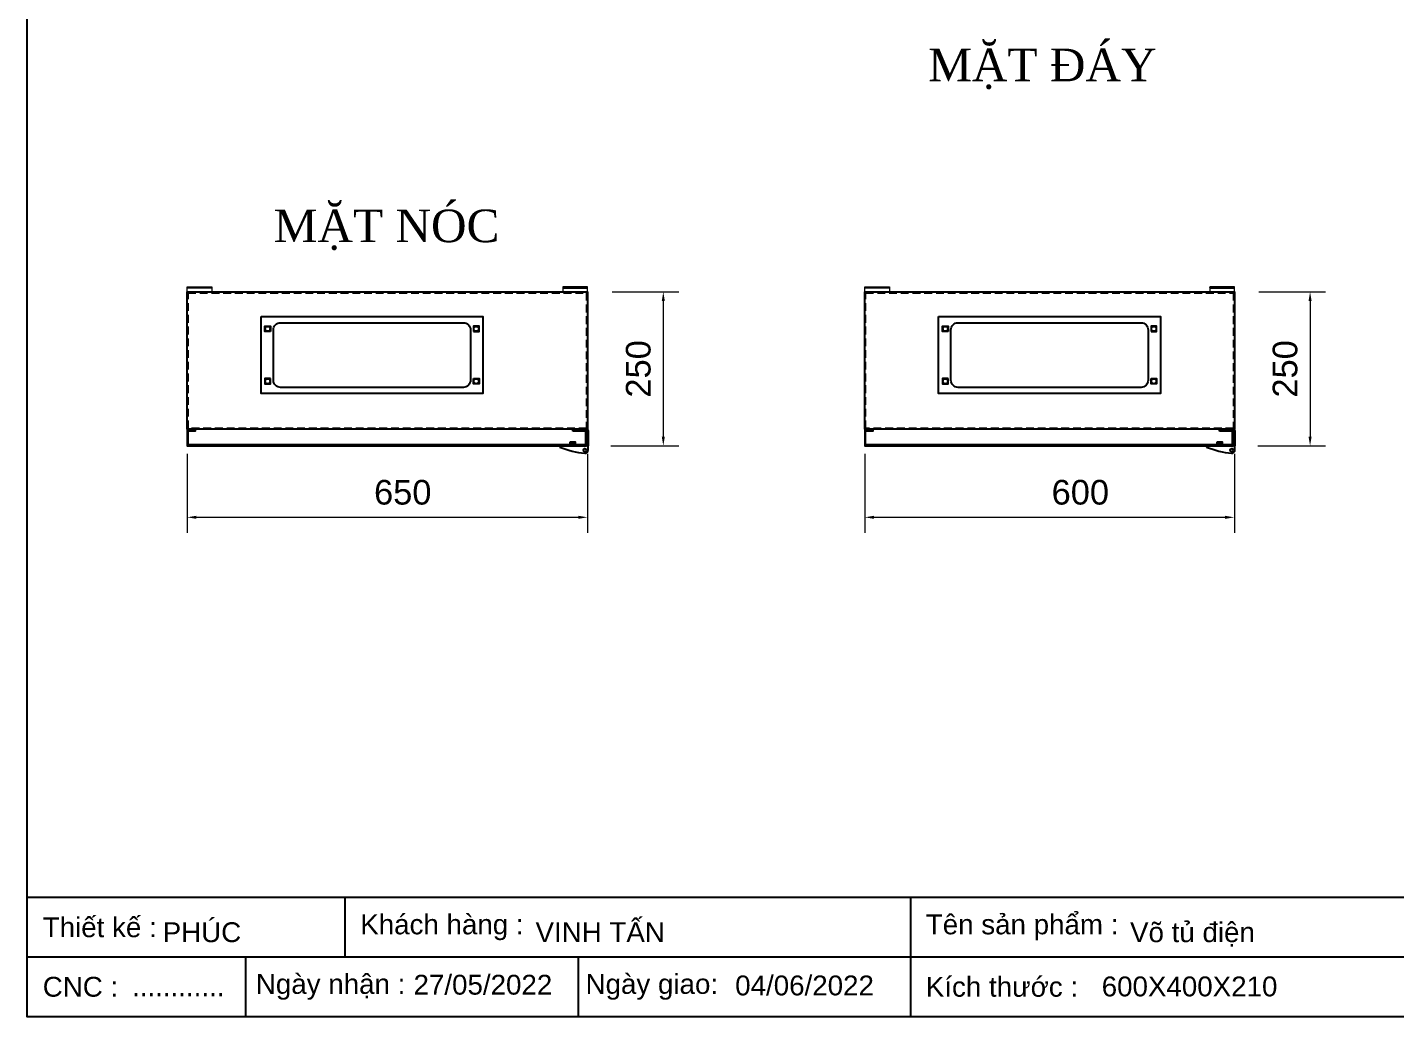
# Model space of a CAD drawing. Header units: millimetres. Extents: x 0 to 4783, y 0 to 3382.
# Drawn here: x 0 to 2221, y 0 to 1606 of the extents above; entities that cross this region are included whole.
import ezdxf

# ---------------------------------------------------------------- set-up
doc = ezdxf.new("R2010")
doc.units = ezdxf.units.MM
doc.linetypes.add('HIDDENX2', pattern=[19.05, 12.7, -6.35])
doc.layers.add('0 TĂNG CỨNG', color=7, linetype='Continuous', lineweight=15)
doc.layers.add('1-EMC-ACESS', color=4, linetype='Continuous')
doc.layers.add('DIM', color=253, linetype='Continuous')
doc.styles.add('Arial', font='arial.ttf')
doc.dimstyles.new('Thiện Dim-40', dxfattribs={"dimtxt": 40, "dimasz": 15, "dimexe": 25, "dimexo": 40, "dimgap": 20, "dimtad": 1, "dimdec": 0, "dimtxsty": 'Arial', "dimcen": 15, "dimclrd": 5, "dimclre": 5, "dimclrt": 3, "dimazin": 3, "dimtfac": 1, "dimtdec": 0, "dimtmove": 0, "dimatfit": 3, "dimldrblk": 'OBLIQUE', "dimlwd": 9, "dimlwe": 9})

# ---------------------------------------------------------------- blocks, each defined once
blk = doc.blocks.new('KHUNG CHUẨN')
at = {"color": 7}
for p, q in [((19889.2, -28535.2), (16919.2, -28535.2)), ((17239.2, -28535.2), (17239.2, -28595.2)), ((17809.2, -28535.2), (17809.2, -28655.2)), ((18939.2, -28595.2), (16919.2, -28595.2)), ((17139.2, -28595.2), (17139.2, -28655.2)), ((17474.2, -28595.2), (17474.2, -28655.2))]:
    blk.add_line(p, q, dxfattribs=at)
blk.add_lwpolyline([(16919.2, -26555.2), (19889.2, -26555.2), (19889.2, -28655.2), (16919.2, -28655.2)], close=True, dxfattribs=at)
at = {"color": 2, "char_height": 20, "attachment_point": 4, "style": 'Arial'}
for s, insert, width in [('  Thiết kế :', (16919.2, -28565.2), 917.634), ('  Khách hàng :', (17239.2, -28565.2), 917.634), ('  Tên sản phẩm :', (17809.2, -28565.2), 917.634), ('  Ngày nhận :', (17134, -28625.2), 556.651), ('  Ngày giao:', (17466.3, -28625.2), 556.651), ('  Kích thước :', (17809.2, -28625.2), 917.634), ('  CNC :', (16919.2, -28625.2), 917.634)]:
    blk.add_mtext(s, dxfattribs=dict(at, insert=insert, width=width))
at = {"color": 3, "style": 'Arial'}
for tag, p in [('#01', (17055.6, -28580.1)), ('#02', (17431.4, -28580.1)), ('#03', (18030.6, -28580.1)), ('#08', (18751.7, -28580.1)), ('#10', (19064.8, -28580.1)), ('#05', (17308.5, -28633)), ('#06', (17632.7, -28633.7)), ('#09', (18753.8, -28632.6)), ('#11', (19060.3, -28625.7)), ('#12', (19806.5, -28628.9)), ('#04', (17024.8, -28634.6)), ('#07', (18002, -28634.7))]:
    blk.add_attdef(tag, p, '', height=20, dxfattribs=at)
blk = doc.blocks.new('HL044-1.3-B')
h = blk.add_hatch()
h.set_pattern_fill('ANSI31', color=1, scale=0.3, style=0)
h.set_pattern_definition([(45, (-80982.31925, -42991.2648), (-0.673519209, 0.673519209), [])])
h.paths.add_polyline_path([(-15.5, 27), (-15.5, 24), (-9.5, 24), (-9.5, 27)])
at = {"color": 1}
for p, q in [((-22, 24), (-22, 27)), ((-22, 27), (1, 27)), ((-1, 24), (-22, 24)), ((-15.5, 24), (-15.5, 27)), ((-9.5, 24), (-9.5, 27)), ((0, 23), (0, 0)), ((3, 25), (3, 0)), ((0, 0), (-43, 0)), ((-43, 0), (-43, -2)), ((-25, 6.5), (-25, 0)), ((-25, 6.5), (-19, 5.9)), ((-25, 5.5), (-19, 4.9)), ((-25, 4.5), (-19, 3.9)), ((-25, 3.5), (-19, 2.9)), ((-25, 2.5), (-19, 1.9)), ((-25, 1.5), (-19, 0.9)), ((-25, 0.5), (-19.7, 0)), ((-19, 6.5), (-19, 0)), ((0, 7.5), (3, 7.5)), ((0, 6), (3, 6)), ((3, -6.5), (3, 0))]:
    blk.add_line(p, q, dxfattribs=at)
blk.add_lwpolyline([(-26, 6.5), (-18, 6.5), (-18, 0), (-26, 0)], close=True, dxfattribs=at)
blk.add_circle((-2.3, -7), 2.55, dxfattribs=at)
for centre, radius, start, end in [((-1, 23), 1, 0, 90), ((1, 25), 2, 0, 90), ((15.4, 147.7), 160.7, 248.6705, 263.5901), ((-2.5, -6.5), 5.5, 270, 0)]:
    blk.add_arc(centre, radius, start, end, dxfattribs=at)
blk = doc.blocks.new('*D5')
at = {"layer": 'Defpoints', "color": 0, "transparency": 16777216}
for p in [(909.3, 1176.3), (907.3, 926.3), (1032.2, 926.3)]:
    blk.add_point(p, dxfattribs=at)
at = {"layer": 'DIM', "color": 5, "lineweight": 9, "transparency": 16777216}
for p, q in [((949.3, 1176.3), (1057.2, 1176.3)), ((1032.2, 1161.3), (1032.2, 941.3)), ((947.3, 926.3), (1057.2, 926.3))]:
    blk.add_line(p, q, dxfattribs=at)
at = {"layer": 'DIM', "color": 5, "transparency": 16777216}
for points in [[(1029.7, 1161.3), (1034.7, 1161.3), (1032.2, 1176.3)], [(1029.7, 941.3), (1034.7, 941.3), (1032.2, 926.3)]]:
    blk.add_solid(points, dxfattribs=at)
at = {"layer": 'DIM', "color": 3, "transparency": 16777216, "insert": (991.8, 1051.3), "char_height": 40, "attachment_point": 5, "rotation": 90, "style": 'Arial'}
blk.add_mtext('250', dxfattribs=at)
blk = doc.blocks.new('_Oblique')
at = {"color": 0, "linetype": 'ByBlock', "lineweight": -2}
blk.add_line((-0.5, -0.5), (0.5, 0.5), dxfattribs=at)
blk = doc.blocks.new('*D6')
at = {"layer": 'Defpoints', "color": 0, "transparency": 16777216}
for p in [(259.3, 953.3), (909.3, 953.3), (909.3, 810.4)]:
    blk.add_point(p, dxfattribs=at)
at = {"layer": 'DIM', "color": 5, "lineweight": 9, "transparency": 16777216}
for p, q in [((259.3, 913.3), (259.3, 785.4)), ((909.3, 913.3), (909.3, 785.4)), ((274.3, 810.4), (894.3, 810.4))]:
    blk.add_line(p, q, dxfattribs=at)
at = {"layer": 'DIM', "color": 5, "transparency": 16777216}
for points in [[(274.3, 812.9), (274.3, 807.9), (259.3, 810.4)], [(894.3, 812.9), (894.3, 807.9), (909.3, 810.4)]]:
    blk.add_solid(points, dxfattribs=at)
at = {"layer": 'DIM', "color": 3, "transparency": 16777216, "insert": (609.3, 850.8), "char_height": 40, "attachment_point": 5, "style": 'Arial'}
blk.add_mtext('650', dxfattribs=at)
blk = doc.blocks.new('*D7')
at = {"layer": 'Defpoints', "color": 0, "transparency": 16777216}
for p in [(1959.1, 1176.3), (1957.1, 926.3), (2082, 926.3)]:
    blk.add_point(p, dxfattribs=at)
at = {"layer": 'DIM', "color": 5, "lineweight": 9, "transparency": 16777216}
for p, q in [((1999.1, 1176.3), (2107, 1176.3)), ((2082, 1161.3), (2082, 941.3)), ((1997.1, 926.3), (2107, 926.3))]:
    blk.add_line(p, q, dxfattribs=at)
at = {"layer": 'DIM', "color": 5, "transparency": 16777216}
for points in [[(2079.5, 1161.3), (2084.5, 1161.3), (2082, 1176.3)], [(2079.5, 941.3), (2084.5, 941.3), (2082, 926.3)]]:
    blk.add_solid(points, dxfattribs=at)
at = {"layer": 'DIM', "color": 3, "transparency": 16777216, "insert": (2041.6, 1051.3), "char_height": 40, "attachment_point": 5, "rotation": 90, "style": 'Arial'}
blk.add_mtext('250', dxfattribs=at)
blk = doc.blocks.new('*D8')
at = {"layer": 'Defpoints', "color": 0, "transparency": 16777216}
for p in [(1359.1, 953.3), (1959.1, 953.3), (1959.1, 810.4)]:
    blk.add_point(p, dxfattribs=at)
at = {"layer": 'DIM', "color": 5, "lineweight": 9, "transparency": 16777216}
for p, q in [((1359.1, 913.3), (1359.1, 785.4)), ((1959.1, 913.3), (1959.1, 785.4)), ((1374.1, 810.4), (1944.1, 810.4))]:
    blk.add_line(p, q, dxfattribs=at)
at = {"layer": 'DIM', "color": 5, "transparency": 16777216}
for points in [[(1374.1, 812.9), (1374.1, 807.9), (1359.1, 810.4)], [(1944.1, 812.9), (1944.1, 807.9), (1959.1, 810.4)]]:
    blk.add_solid(points, dxfattribs=at)
at = {"layer": 'DIM', "color": 3, "transparency": 16777216, "insert": (1709.1, 850.8), "char_height": 40, "attachment_point": 5, "style": 'Arial'}
blk.add_mtext('600', dxfattribs=at)

msp = doc.modelspace()

# ---------------------------------------------------------------- hatches: boundary and pattern name
at = {"layer": '0 TĂNG CỨNG'}
h = msp.add_hatch(dxfattribs=at)
h.set_pattern_fill('JIS_WOOD', color=256, style=0)
h.set_pattern_definition([(135, (152007.8056, -55757.85175), (0.4999999992, 0.4999999992), [])])
h.paths.add_polyline_path([(299.3, 1182.5), (259.3, 1182.5), (259.3, 1184.3), (299.3, 1184.3)])
h = msp.add_hatch(dxfattribs=at)
h.set_pattern_fill('JIS_WOOD', color=256, style=0)
h.set_pattern_definition([(45, (120291.9231, -55757.85175), (-0.4999999992, 0.4999999992), [])])
h.paths.add_polyline_path([(869.3, 1182.5), (909.3, 1182.5), (909.3, 1184.3), (869.3, 1184.3)])
h = msp.add_hatch(dxfattribs=at)
h.set_pattern_fill('JIS_WOOD', color=256, style=0)
h.set_pattern_definition([(135, (153107.60405, -55757.85175), (0.4999999992, 0.4999999992), [])])
h.paths.add_polyline_path([(1399.1, 1182.5), (1359.1, 1182.5), (1359.1, 1184.3), (1399.1, 1184.3)])
h = msp.add_hatch(dxfattribs=at)
h.set_pattern_fill('JIS_WOOD', color=256, style=0)
h.set_pattern_definition([(45, (121341.7215, -55757.85175), (-0.4999999992, 0.4999999992), [])])
h.paths.add_polyline_path([(1919.1, 1182.5), (1959.1, 1182.5), (1959.1, 1184.3), (1919.1, 1184.3)])

# ---------------------------------------------------------------- linework, layer by layer
for points in [[(259.3, 1176.3), (909.3, 1176.3), (909.3, 953.3), (259.3, 953.3)], [(1359.1, 1176.3), (1959.1, 1176.3), (1959.1, 953.3), (1359.1, 953.3)]]:
    msp.add_lwpolyline(points, close=True)
at = {"linetype": 'HIDDENX2'}
for points in [[(260.8, 1174.8), (907.8, 1174.8), (907.8, 954.8), (260.8, 954.8)], [(1360.6, 1174.8), (1957.6, 1174.8), (1957.6, 954.8), (1360.6, 954.8)]]:
    msp.add_lwpolyline(points, close=True, dxfattribs=at)
at = {"color": 7}
for points in [[(379.3, 1136.3), (739.3, 1136.3), (739.3, 1011.3), (379.3, 1011.3)], [(1479.1, 1136.3), (1839.1, 1136.3), (1839.1, 1011.3), (1479.1, 1011.3)], [(893.8, 950.8), (905.8, 950.8), (905.8, 927.8), (260.8, 927.8), (260.8, 950.8), (272.8, 950.8), (272.8, 952.3), (259.3, 952.3), (259.3, 926.3), (907.3, 926.3), (907.3, 952.3), (893.8, 952.3)], [(1943.6, 950.8), (1955.6, 950.8), (1955.6, 927.8), (1360.6, 927.8), (1360.6, 950.8), (1372.6, 950.8), (1372.6, 952.3), (1359.1, 952.3), (1359.1, 926.3), (1957.1, 926.3), (1957.1, 952.3), (1943.6, 952.3)]]:
    msp.add_lwpolyline(points, close=True, dxfattribs=at)
at = {"color": 2}
for points in [[(394.6, 1111.8), (385.6, 1111.8), (385.6, 1120.8), (394.6, 1120.8)], [(724.1, 1111.8), (733.1, 1111.8), (733.1, 1120.8), (724.1, 1120.8)], [(1494.4, 1111.8), (1485.4, 1111.8), (1485.4, 1120.8), (1494.4, 1120.8)], [(1823.9, 1111.8), (1832.9, 1111.8), (1832.9, 1120.8), (1823.9, 1120.8)], [(394.6, 1035.8), (385.6, 1035.8), (385.6, 1026.8), (394.6, 1026.8)], [(724.1, 1035.8), (733.1, 1035.8), (733.1, 1026.8), (724.1, 1026.8)], [(1494.4, 1035.8), (1485.4, 1035.8), (1485.4, 1026.8), (1494.4, 1026.8)], [(1823.9, 1035.8), (1832.9, 1035.8), (1832.9, 1026.8), (1823.9, 1026.8)]]:
    msp.add_lwpolyline(points, close=True, dxfattribs=at)
for points in [[(410.8, 1126.3), (707.8, 1126.3, -0.414214), (719.3, 1114.8), (719.3, 1032.8, -0.414214), (707.8, 1021.3), (410.8, 1021.3, -0.414214), (399.3, 1032.8), (399.3, 1114.8, -0.414214)], [(1510.6, 1126.3), (1807.6, 1126.3, -0.414214), (1819.1, 1114.8), (1819.1, 1032.8, -0.414214), (1807.6, 1021.3), (1510.6, 1021.3, -0.414214), (1499.1, 1032.8), (1499.1, 1114.8, -0.414214)]]:
    msp.add_lwpolyline(points, format="xyb", close=True, dxfattribs=at)
at = {"color": 7}
for centre in [(390.1, 1116.3), (728.6, 1116.3), (1489.9, 1116.3), (1828.4, 1116.3), (390.1, 1031.3), (728.6, 1031.3), (1489.9, 1031.3), (1828.4, 1031.3)]:
    msp.add_circle(centre, 4, dxfattribs=at)
at = {"layer": '0 TĂNG CỨNG'}
for points in [[(299.3, 1176.3), (259.3, 1176.3), (259.3, 1184.3), (299.3, 1184.3)], [(299.3, 1182.5), (259.3, 1182.5), (259.3, 1184.3), (299.3, 1184.3)], [(869.3, 1176.3), (909.3, 1176.3), (909.3, 1184.3), (869.3, 1184.3)], [(869.3, 1182.5), (909.3, 1182.5), (909.3, 1184.3), (869.3, 1184.3)], [(1399.1, 1176.3), (1359.1, 1176.3), (1359.1, 1184.3), (1399.1, 1184.3)], [(1399.1, 1182.5), (1359.1, 1182.5), (1359.1, 1184.3), (1399.1, 1184.3)], [(1919.1, 1176.3), (1959.1, 1176.3), (1959.1, 1184.3), (1919.1, 1184.3)], [(1919.1, 1182.5), (1959.1, 1182.5), (1959.1, 1184.3), (1919.1, 1184.3)]]:
    msp.add_lwpolyline(points, close=True, dxfattribs=at)

# ---------------------------------------------------------------- block references
at = {"color": 3}
ref = msp.add_blockref('KHUNG CHUẨN', (-27248.6, 46149.4), dxfattribs=dict(at, xscale=1.610510000005888, yscale=1.610510000005888, zscale=1.610510000005888))
ref.add_attrib('#03', 'Võ tủ điện', (1789.8, 120.9), dxfattribs={"color": 3, "height": 32.21, "style": 'Arial'})
ref.add_attrib('#07', '600X400X210', (1743.8, 32.9), dxfattribs={"color": 3, "height": 32.21, "style": 'Arial'})
ref.add_attrib('#02', 'VINH TẤN', (824.8, 120.9), dxfattribs={"color": 3, "height": 32.21, "style": 'Arial'})
ref.add_attrib('#05', '27/05/2022', (626.8, 35.7), dxfattribs={"color": 3, "height": 32.21, "style": 'Arial'})
ref.add_attrib('#06', '04/06/2022', (1148.9, 34.5), dxfattribs={"color": 3, "height": 32.21, "style": 'Arial'})
ref.add_attrib('#01', 'PHÚC', (219.6, 120.9), dxfattribs={"color": 3, "height": 32.21, "style": 'Arial'})
ref.add_attrib('#04', '............', (169.9, 33.1), dxfattribs={"color": 3, "height": 32.21, "style": 'Arial'})
at = {"color": 7}
for p in [(907.3, 926.3), (1957.1, 926.3)]:
    msp.add_blockref('HL044-1.3-B', p, dxfattribs=at)

# ---------------------------------------------------------------- texts
at = {"layer": '1-EMC-ACESS', "color": 1, "linetype": 'ByBlock', "lineweight": -2, "char_height": 52.92, "width": 810.522, "attachment_point": 2, "style": 'Arial'}
for s, insert in [('{\\fTimes New Roman|b0|i0|c0|p18;\\C7;MẶT ĐÁY}', (1647.5, 1571.1)), ('{\\fTimes New Roman|b0|i0|c0|p18;\\C7;MẶT NÓC}', (583, 1309.9))]:
    msp.add_mtext(s, dxfattribs=dict(at, insert=insert))

# ---------------------------------------------------------------- dimensions: what is measured, and where the dimension line sits
at = {"layer": 'DIM', "color": 7}
for base, p1, p2, picture, middle in [((1032.2, 926.3), (909.3, 1176.3), (907.3, 926.3), '*D5', (991.8, 1051.3)), ((2082, 926.3), (1959.1, 1176.3), (1957.1, 926.3), '*D7', (2041.6, 1051.3))]:
    dim = msp.add_linear_dim(base=base, p1=p1, p2=p2, angle=90, dimstyle='Thiện Dim-40', dxfattribs=at)
    dim.commit()
    dim.dimension.update_dxf_attribs({"geometry": picture, "text_midpoint": middle})
at = {"layer": 'DIM'}
for base, p1, p2, picture, middle in [((909.3, 810.4), (259.3, 953.3), (909.3, 953.3), '*D6', (609.3, 810.4)), ((1959.1, 810.4), (1359.1, 953.3), (1959.1, 953.3), '*D8', (1709.1, 810.4))]:
    dim = msp.add_linear_dim(base=base, p1=p1, p2=p2, dimstyle='Thiện Dim-40', dxfattribs=at)
    dim.commit()
    dim.dimension.update_dxf_attribs({"geometry": picture, "text_midpoint": middle, "dimtype": 160})

doc.saveas('drawing.dxf')
